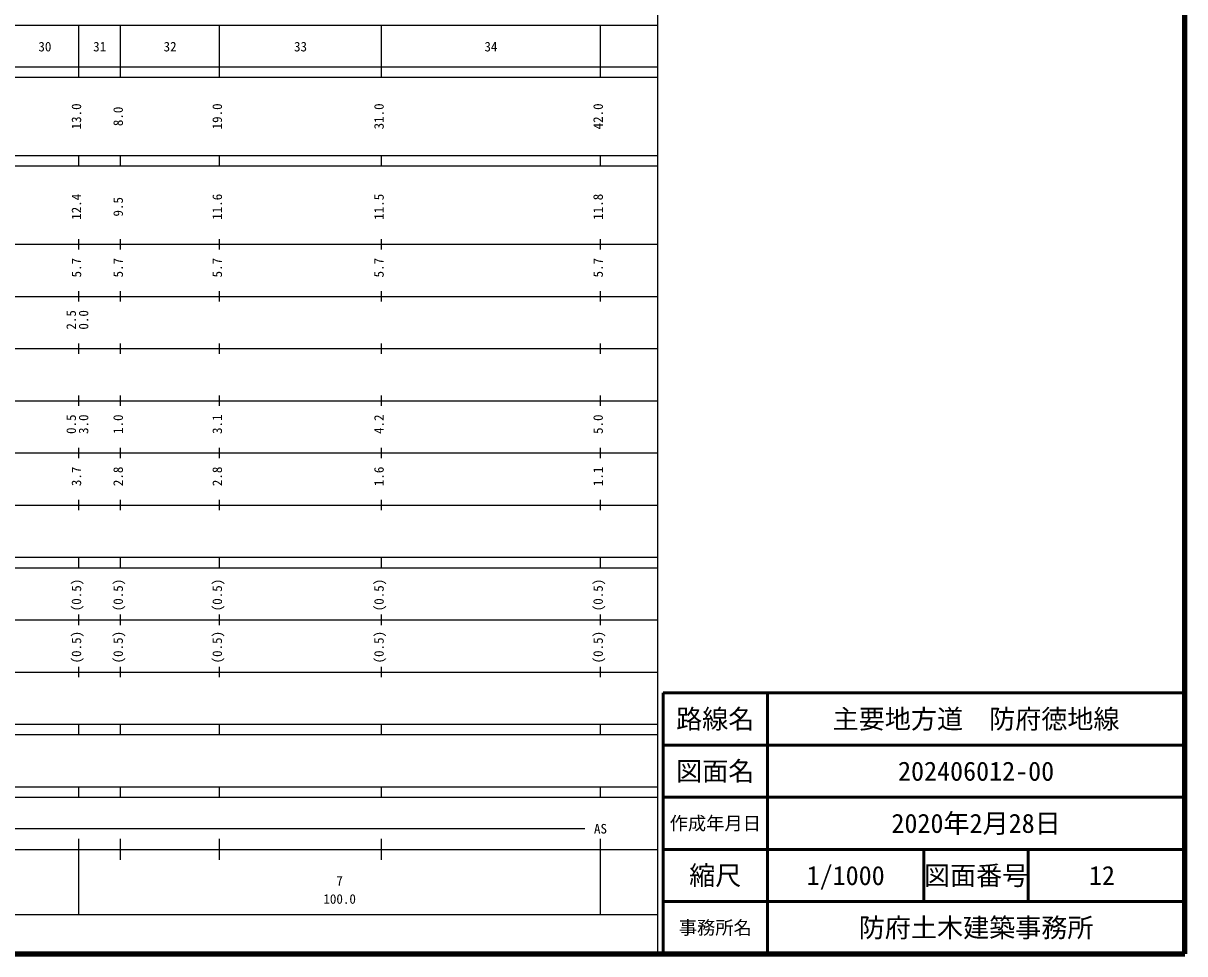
# Model space of a CAD drawing. Units: millimetres on the paper, enlarged 1000 times. Extents: x 40000 to 680000, y 20000 to 380000.
# Drawn here: x 457347 to 680000, y 20000 to 198357 of the extents above; entities that cross this region are included whole.
import ezdxf
from ezdxf.enums import TextEntityAlignment as Align

# ---------------------------------------------------------------- set-up
doc = ezdxf.new("R2010")
doc.units = ezdxf.units.MM
doc.header["$LTSCALE"] = 1000
for name, color, linetype, lineweight in [('M-TTL', 2, 'Continuous', 140), ('M-TTL-BAND', 7, 'Continuous', 25), ('M-TTL-FRAM', 2, 'Continuous', 50), ('M-TTL-LINE', 7, 'Continuous', 50)]:
    doc.layers.add(name, color=color, linetype=linetype, lineweight=lineweight)
doc.layers.add('M-TTL-TXT', color=7, linetype='Continuous')
doc.styles.add('ＭＳ ゴシック', font='')
doc.styles.get('ＭＳ ゴシック').set_extended_font_data('MS Gothic')

msp = doc.modelspace()

# ---------------------------------------------------------------- linework, layer by layer
at = {"layer": 'M-TTL'}
for p, q in [((680000, 20000), (680000, 380000)), ((40000, 20000), (680000, 20000))]:
    msp.add_line(p, q, dxfattribs=at)
at = {"layer": 'M-TTL-BAND'}
for p, q in [((579000, 20000), (579000, 370000)), ((68000, 198000), (579000, 198000)), ((468000, 188000), (468000, 198000)), ((476000, 188000), (476000, 198000)), ((495000, 188000), (495000, 198000)), ((526000, 188000), (526000, 198000)), ((568000, 188000), (568000, 198000)), ((40000, 190000), (579000, 190000)), ((40000, 188000), (579000, 188000)), ((40000, 173000), (579000, 173000)), ((468000, 171000), (468000, 173000)), ((476000, 171000), (476000, 173000)), ((495000, 171000), (495000, 173000)), ((526000, 171000), (526000, 173000)), ((568000, 171000), (568000, 173000)), ((40000, 171000), (579000, 171000)), ((40000, 156000), (579000, 156000)), ((468000, 155000), (468000, 157000)), ((476000, 155000), (476000, 157000)), ((495000, 155000), (495000, 157000)), ((526000, 155000), (526000, 157000)), ((568000, 155000), (568000, 157000)), ((468000, 145000), (468000, 147000)), ((476000, 145000), (476000, 147000)), ((495000, 145000), (495000, 147000)), ((526000, 145000), (526000, 147000)), ((568000, 145000), (568000, 147000)), ((46000, 146000), (579000, 146000)), ((52000, 136000), (579000, 136000)), ((468000, 135000), (468000, 137000)), ((476000, 135000), (476000, 137000)), ((495000, 135000), (495000, 137000)), ((526000, 135000), (526000, 137000)), ((568000, 135000), (568000, 137000)), ((468000, 125000), (468000, 127000)), ((476000, 125000), (476000, 127000)), ((495000, 125000), (495000, 127000)), ((526000, 125000), (526000, 127000)), ((568000, 125000), (568000, 127000)), ((46000, 126000), (579000, 126000)), ((52000, 116000), (579000, 116000)), ((468000, 115000), (468000, 117000)), ((476000, 115000), (476000, 117000)), ((495000, 115000), (495000, 117000)), ((526000, 115000), (526000, 117000)), ((568000, 115000), (568000, 117000)), ((468000, 105000), (468000, 107000)), ((476000, 105000), (476000, 107000)), ((495000, 105000), (495000, 107000)), ((526000, 105000), (526000, 107000)), ((568000, 105000), (568000, 107000)), ((46000, 106000), (579000, 106000)), ((40000, 96000), (579000, 96000)), ((468000, 94000), (468000, 96000)), ((476000, 94000), (476000, 96000)), ((495000, 94000), (495000, 96000)), ((526000, 94000), (526000, 96000)), ((568000, 94000), (568000, 96000)), ((40000, 94000), (579000, 94000)), ((468000, 83000), (468000, 85000)), ((476000, 83000), (476000, 85000)), ((495000, 83000), (495000, 85000)), ((526000, 83000), (526000, 85000)), ((568000, 83000), (568000, 85000)), ((49000, 84000), (579000, 84000)), ((40000, 74000), (579000, 74000)), ((468000, 73000), (468000, 75000)), ((476000, 73000), (476000, 75000)), ((495000, 73000), (495000, 75000)), ((526000, 73000), (526000, 75000)), ((568000, 73000), (568000, 75000)), ((40000, 64000), (579000, 64000)), ((468000, 62000), (468000, 64000)), ((476000, 62000), (476000, 64000)), ((495000, 62000), (495000, 64000)), ((526000, 62000), (526000, 64000)), ((568000, 62000), (568000, 64000)), ((40000, 62000), (579000, 62000)), ((40000, 52000), (579000, 52000)), ((468000, 50000), (468000, 52000)), ((476000, 50000), (476000, 52000)), ((495000, 50000), (495000, 52000)), ((526000, 50000), (526000, 52000)), ((568000, 50000), (568000, 52000)), ((40000, 50000), (579000, 50000)), ((71000, 44000), (565000, 44000)), ((468000, 27500), (468000, 42000)), ((476000, 38000), (476000, 42000)), ((495000, 38000), (495000, 42000)), ((526000, 38000), (526000, 42000)), ((568000, 27500), (568000, 42000)), ((40000, 40000), (579000, 40000)), ((68000, 27500), (579000, 27500))]:
    msp.add_line(p, q, dxfattribs=at)
at = {"layer": 'M-TTL-FRAM'}
for p, q in [((680000, 70000), (580000, 70000)), ((580000, 70000), (580000, 20000))]:
    msp.add_line(p, q, dxfattribs=at)
at = {"layer": 'M-TTL-LINE'}
for p, q in [((600000, 70000), (600000, 20000)), ((680000, 60000), (580000, 60000)), ((680000, 50000), (580000, 50000)), ((680000, 40000), (580000, 40000)), ((630000, 40000), (630000, 30000)), ((650000, 40000), (650000, 30000)), ((680000, 30000), (580000, 30000))]:
    msp.add_line(p, q, dxfattribs=at)

# ---------------------------------------------------------------- texts
at = {"layer": 'M-TTL-BAND', "style": 'ＭＳ ゴシック'}
for s, p in [('30', (461500, 192405)), ('31', (472000, 192405)), ('32', (485500, 192405)), ('33', (510500, 192405)), ('34', (547000, 192405)), ('AS', (568000, 42500)), ('7', (518000, 32523)), ('100.0', (518000, 29033))]:
    msp.add_text(s, height=1833, dxfattribs=at).set_placement(p, align=Align.BOTTOM_CENTER)
for s, p in [('13.0', (469000, 180500)), ('19.0', (496000, 180500)), ('31.0', (527000, 180500)), ('42.0', (569000, 180500)), ('8.0', (477000, 180500)), ('12.4', (469000, 163174)), ('9.5', (477000, 163174)), ('11.6', (496000, 163174)), ('11.5', (527000, 163174)), ('11.8', (569000, 163174)), ('5.7', (469000, 151500)), ('5.7', (477000, 151500)), ('5.7', (496000, 151500)), ('5.7', (527000, 151500)), ('5.7', (569000, 151500)), ('2.5', (468000, 141500)), ('0.0', (470370, 141500)), ('0.5', (468000, 121500)), ('3.0', (470370, 121500)), ('1.0', (477000, 121500)), ('3.1', (496000, 121500)), ('4.2', (527000, 121500)), ('5.0', (569000, 121500)), ('3.7', (469000, 111500)), ('2.8', (477000, 111500)), ('2.8', (496000, 111500)), ('1.6', (527000, 111500)), ('1.1', (569000, 111500)), ('(0.5)', (469000, 88764)), ('(0.5)', (477000, 88764)), ('(0.5)', (496000, 88764)), ('(0.5)', (527000, 88764)), ('(0.5)', (569000, 88764)), ('(0.5)', (469000, 78764)), ('(0.5)', (477000, 78764)), ('(0.5)', (496000, 78764)), ('(0.5)', (527000, 78764)), ('(0.5)', (569000, 78764))]:
    msp.add_text(s, height=1833, rotation=90, dxfattribs=at).set_placement(p, align=Align.BOTTOM_CENTER)
at = {"layer": 'M-TTL-TXT', "style": 'ＭＳ ゴシック'}
for s, height, p in [('路線名', 3666, (590000, 65000)), ('主要地方道\u3000防府徳地線', 3666, (640000, 65000)), ('図面名', 3666, (590000, 55000)), ('202406012-00', 3666, (640000, 55000)), ('2020年2月28日', 3666, (640000, 45000)), ('作成年月日', 2566, (590000, 45000)), ('縮尺', 3666, (590000, 35000)), ('1/1000', 3666, (615000, 35000)), ('図面番号', 3666, (640000, 35000)), ('12', 3666, (664125, 35000)), ('防府土木建築事務所', 3666, (640000, 25000)), ('事務所名', 2566, (590000, 25000))]:
    msp.add_text(s, height=height, dxfattribs=at).set_placement(p, align=Align.MIDDLE_CENTER)

doc.saveas('drawing.dxf')
